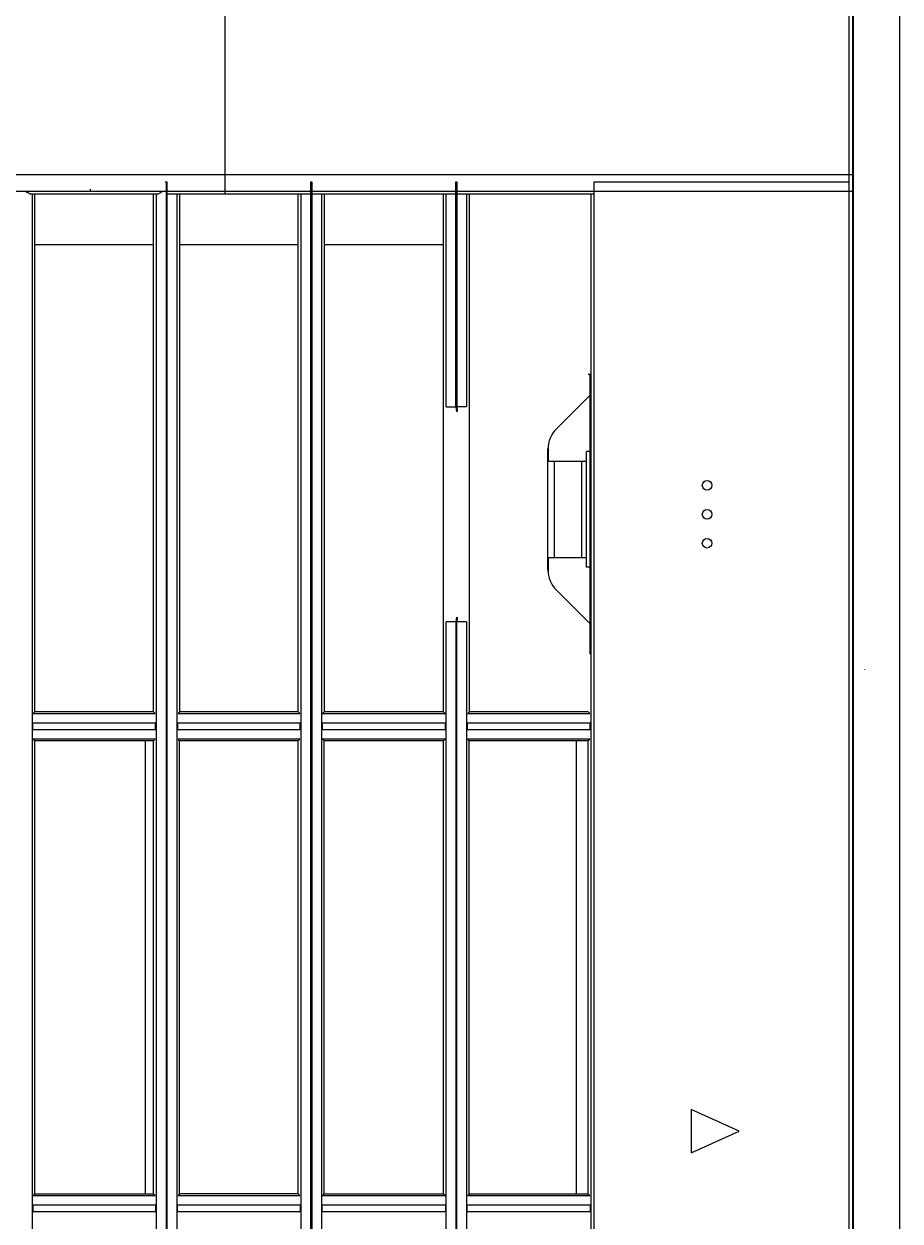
# Model space of a CAD drawing. Header units: centimetres. Extents: x 31 to 22766, y 238 to 3306.
# Drawn here: x 1698.43 to 1707.51, y 1603.71 to 1616.13 of the extents above; entities that cross this region are included whole.
import ezdxf
from ezdxf.xclip import XClip

# ---------------------------------------------------------------- set-up
doc = ezdxf.new("R2010")
doc.units = ezdxf.units.CM
doc.header["$XCLIPFRAME"] = 0
doc.layers.add('00_BORDA_DUVAR', color=8, linetype='Continuous', lineweight=40)

# ---------------------------------------------------------------- blocks, each defined once
blk = doc.blocks.new('DUVAR PLANI')
at = {"layer": '00_BORDA_DUVAR', "lineweight": 40}
blk.add_line((35985.638, 5902.619), (35985.638, 6272.619), dxfattribs=at)
blk = doc.blocks.new('fxaq 2.8 kw iç ünite')
at = {"color": 7, "linetype": 'Continuous', "true_color": 0xffffff}
for p, q in [((11534.17, 4110.661), (11465.73, 4110.661)), ((11473.577, 4110.294), (11473.579, 4110.294)), ((11466.67, 4110.176), (11543.17, 4110.176)), ((11543.17, 4110.133), (11466.67, 4110.133)), ((11468.445, 4091.157), (11468.445, 4110.176)), ((11468.52, 4107.49), (11468.52, 4110.133)), ((11468.62, 4110.176), (11468.62, 4091.261)), ((11478.37, 4108.995), (11478.145, 4108.495)), ((11478.595, 4108.495), (11478.37, 4108.995)), ((11478.145, 4108.495), (11478.595, 4108.495)), ((11531.12, 4107.49), (11468.52, 4107.49)), ((11468.645, 4106.066), (11468.645, 4107.49)), ((11530.995, 4107.46), (11468.645, 4107.46)), ((11470.52, 4107.449), (11470.52, 4107.428)), ((11473.42, 4107.449), (11470.52, 4107.449)), ((11470.758, 4107.423), (11471.082, 4107.099)), ((11471.32, 4107.449), (11471.32, 4107.411)), ((11472.52, 4107.411), (11471.32, 4107.411)), ((11471.42, 4107.014), (11471.42, 4107.411)), ((11472.42, 4107.361), (11471.42, 4107.361)), ((11472.42, 4107.411), (11472.42, 4107.014)), ((11472.52, 4107.449), (11472.52, 4107.411)), ((11472.758, 4107.099), (11473.082, 4107.423)), ((11474.036, 4107.444), (11474.02, 4107.428)), ((11474.02, 4107.428), (11474.02, 4106.195)), ((11474.036, 4106.179), (11474.036, 4107.444)), ((11474.136, 4107.449), (11474.136, 4106.174)), ((11474.204, 4107.449), (11474.136, 4107.449)), ((11474.204, 4106.174), (11474.204, 4107.449)), ((11474.304, 4107.444), (11474.32, 4107.428)), ((11474.304, 4107.444), (11474.304, 4106.179)), ((11479.02, 4107.428), (11474.32, 4107.428)), ((11474.32, 4107.428), (11474.32, 4106.195)), ((11479.036, 4107.444), (11479.02, 4107.428)), ((11479.02, 4106.195), (11479.02, 4107.428)), ((11479.02, 4107.428), (11479.02, 4107.428)), ((11479.036, 4106.179), (11479.036, 4107.444)), ((11479.136, 4107.449), (11479.204, 4107.449)), ((11479.136, 4107.449), (11479.136, 4106.174)), ((11479.204, 4106.174), (11479.204, 4107.449)), ((11474.32, 4107.302), (11479.02, 4107.302)), ((11471.256, 4107.014), (11471.42, 4107.014)), ((11472.546, 4107.011), (11471.295, 4107.011)), ((11471.42, 4107.074), (11472.42, 4107.074)), ((11472.42, 4107.014), (11472.585, 4107.014)), ((11468.645, 4106.195), (11474.02, 4106.195)), ((11468.645, 4106.166), (11470.853, 4106.166)), ((11470.853, 4106.066), (11470.853, 4106.166)), ((11473.087, 4106.166), (11501.753, 4106.166)), ((11473.087, 4106.166), (11473.087, 4106.066)), ((11474.02, 4106.195), (11474.036, 4106.179)), ((11474.136, 4106.174), (11474.204, 4106.174)), ((11474.32, 4106.195), (11474.304, 4106.179)), ((11479.02, 4106.195), (11474.32, 4106.195)), ((11479.02, 4106.195), (11479.036, 4106.179)), ((11479.02, 4106.195), (11479.02, 4106.195)), ((11479.204, 4106.174), (11479.136, 4106.174)), ((11468.52, 4106.066), (11470.853, 4106.066)), ((11468.52, 4106.056), (11468.52, 4106.066)), ((11470.854, 4106.056), (11468.52, 4106.056)), ((11468.645, 4104.561), (11468.645, 4106.056)), ((11470.853, 4106.066), (11470.902, 4106.071)), ((11470.854, 4106.056), (11470.853, 4106.066)), ((11470.854, 4106.056), (11470.903, 4106.061)), ((11470.854, 4105.956), (11470.854, 4106.056)), ((11470.902, 4106.071), (11470.903, 4106.061)), ((11473.038, 4106.061), (11473.039, 4106.071)), ((11473.038, 4106.061), (11473.086, 4106.056)), ((11473.039, 4106.071), (11473.087, 4106.066)), ((11473.087, 4106.066), (11473.086, 4106.056)), ((11473.086, 4106.056), (11501.754, 4106.056)), ((11473.086, 4106.056), (11473.086, 4105.956)), ((11501.753, 4106.066), (11473.087, 4106.066)), ((11470.854, 4105.956), (11468.645, 4105.956)), ((11474.02, 4105.928), (11468.645, 4105.928)), ((11469.17, 4104.69), (11469.17, 4105.928)), ((11501.754, 4105.956), (11473.086, 4105.956)), ((11474.036, 4105.944), (11474.02, 4105.928)), ((11474.02, 4105.928), (11474.02, 4104.69)), ((11474.036, 4104.674), (11474.036, 4105.944)), ((11474.136, 4105.949), (11474.136, 4104.669)), ((11474.204, 4105.949), (11474.136, 4105.949)), ((11474.204, 4104.669), (11474.204, 4105.949)), ((11474.304, 4105.944), (11474.32, 4105.928)), ((11474.304, 4105.944), (11474.304, 4104.674)), ((11479.02, 4105.928), (11474.32, 4105.928)), ((11474.32, 4105.928), (11474.32, 4104.69)), ((11479.036, 4105.944), (11479.02, 4105.928)), ((11479.02, 4104.69), (11479.02, 4105.928)), ((11479.02, 4105.928), (11479.02, 4105.928)), ((11479.036, 4104.674), (11479.036, 4105.944)), ((11479.136, 4105.949), (11479.136, 4104.669)), ((11479.136, 4105.949), (11479.204, 4105.949)), ((11479.204, 4104.669), (11479.204, 4105.949)), ((11468.645, 4104.69), (11474.02, 4104.69)), ((11468.645, 4104.661), (11530.995, 4104.661)), ((11474.02, 4104.69), (11474.036, 4104.674)), ((11474.136, 4104.669), (11474.204, 4104.669)), ((11474.32, 4104.69), (11474.304, 4104.674)), ((11479.02, 4104.69), (11474.32, 4104.69)), ((11479.02, 4104.69), (11479.02, 4104.69)), ((11479.02, 4104.69), (11479.036, 4104.674)), ((11479.204, 4104.669), (11479.136, 4104.669)), ((11468.52, 4104.551), (11468.52, 4104.561)), ((11468.52, 4104.561), (11531.12, 4104.561)), ((11531.12, 4104.551), (11468.52, 4104.551)), ((11468.645, 4103.061), (11468.645, 4104.551)), ((11530.995, 4104.451), (11468.645, 4104.451)), ((11474.02, 4104.422), (11468.645, 4104.422)), ((11469.17, 4103.191), (11469.17, 4104.422)), ((11474.036, 4104.438), (11474.02, 4104.422)), ((11474.02, 4104.422), (11474.02, 4103.191)), ((11474.036, 4103.175), (11474.036, 4104.438)), ((11474.136, 4104.443), (11474.136, 4103.17)), ((11474.204, 4104.443), (11474.136, 4104.443)), ((11474.204, 4103.17), (11474.204, 4104.443)), ((11474.304, 4104.438), (11474.32, 4104.422)), ((11474.304, 4104.438), (11474.304, 4103.175)), ((11479.02, 4104.422), (11474.32, 4104.422)), ((11474.32, 4104.422), (11474.32, 4103.191)), ((11479.036, 4104.438), (11479.02, 4104.422)), ((11479.02, 4104.422), (11479.02, 4104.422)), ((11479.02, 4104.422), (11479.02, 4103.191)), ((11479.036, 4103.175), (11479.036, 4104.438)), ((11479.136, 4104.443), (11479.136, 4103.17)), ((11479.136, 4104.443), (11479.204, 4104.443)), ((11479.204, 4103.17), (11479.204, 4104.443)), ((11466.232, 4103.661), (11468.645, 4103.661)), ((11468.645, 4103.191), (11474.02, 4103.191)), ((11468.645, 4103.161), (11530.995, 4103.161)), ((11474.02, 4103.191), (11474.036, 4103.175)), ((11474.136, 4103.17), (11474.204, 4103.17)), ((11474.32, 4103.191), (11474.304, 4103.175)), ((11479.02, 4103.191), (11474.32, 4103.191)), ((11479.02, 4103.191), (11479.036, 4103.175)), ((11479.02, 4103.191), (11479.02, 4103.191)), ((11479.204, 4103.17), (11479.136, 4103.17)), ((11531.12, 4103.061), (11468.52, 4103.061)), ((11468.52, 4103.043), (11468.52, 4103.061)), ((11468.645, 4103.061), (11468.52, 4103.061)), ((11468.52, 4103.051), (11531.12, 4103.051)), ((11468.625, 4103.004), (11468.62, 4103.013)), ((11468.63, 4102.996), (11468.625, 4103.004)), ((11468.635, 4102.989), (11468.63, 4102.996)), ((11468.639, 4102.982), (11468.635, 4102.989)), ((11468.642, 4102.975), (11468.639, 4102.982)), ((11468.644, 4102.969), (11468.642, 4102.975)), ((11468.645, 4102.964), (11468.644, 4102.969)), ((11468.645, 4101.646), (11468.645, 4102.964)), ((11530.995, 4102.951), (11468.645, 4102.951)), ((11474.02, 4102.922), (11468.645, 4102.922)), ((11469.17, 4101.689), (11469.17, 4102.922)), ((11474.036, 4102.938), (11474.02, 4102.922)), ((11474.02, 4102.922), (11474.02, 4101.689)), ((11474.036, 4101.673), (11474.036, 4102.938)), ((11474.204, 4102.943), (11474.136, 4102.943)), ((11474.136, 4102.943), (11474.136, 4101.668)), ((11474.204, 4101.668), (11474.204, 4102.943)), ((11474.304, 4102.938), (11474.32, 4102.922)), ((11474.304, 4102.938), (11474.304, 4101.673)), ((11479.02, 4102.922), (11474.32, 4102.922)), ((11474.32, 4102.922), (11474.32, 4101.689)), ((11479.036, 4102.938), (11479.02, 4102.922)), ((11479.02, 4101.689), (11479.02, 4102.922)), ((11479.02, 4102.922), (11479.02, 4102.922)), ((11479.036, 4101.673), (11479.036, 4102.938)), ((11479.136, 4102.943), (11479.136, 4101.668)), ((11479.136, 4102.943), (11479.204, 4102.943)), ((11479.204, 4101.668), (11479.204, 4102.943)), ((11474.32, 4102.835), (11479.02, 4102.835)), ((11468.597, 4102.264), (11468.62, 4102.264)), ((11474.02, 4101.689), (11468.645, 4101.689)), ((11468.645, 4101.661), (11530.995, 4101.661)), ((11468.645, 4101.641), (11468.645, 4101.646)), ((11474.036, 4101.673), (11474.02, 4101.689)), ((11474.204, 4101.668), (11474.136, 4101.668)), ((11474.304, 4101.673), (11474.32, 4101.689)), ((11479.02, 4101.689), (11474.32, 4101.689)), ((11479.02, 4101.689), (11479.02, 4101.689)), ((11479.036, 4101.673), (11479.02, 4101.689)), ((11479.136, 4101.668), (11479.204, 4101.668)), ((11468.621, 4101.593), (11468.624, 4101.6)), ((11468.624, 4101.6), (11468.627, 4101.607)), ((11468.627, 4101.607), (11468.63, 4101.613)), ((11468.63, 4101.613), (11468.633, 4101.618)), ((11468.633, 4101.618), (11468.636, 4101.623)), ((11468.636, 4101.623), (11468.639, 4101.628)), ((11468.639, 4101.628), (11468.641, 4101.633)), ((11468.641, 4101.633), (11468.643, 4101.637)), ((11468.643, 4101.637), (11468.645, 4101.641))]:
    blk.add_line(p, q, dxfattribs=at)
for centre in [(11471.67, 4108.661), (11471.97, 4108.661), (11472.27, 4108.661)]:
    blk.add_circle(centre, 0.05, dxfattribs=at)
for centre, start, end in [((11470.97, 4107.636), 218.3911, 225), ((11472.87, 4107.636), 315, 321.6089), ((11471.295, 4107.311), 225, 270), ((11472.546, 4107.311), 270, 315)]:
    blk.add_arc(centre, 0.3, start, end, dxfattribs=at)
blk = doc.blocks.new('G$CCD2FF134')
at = {"rotation": 270}
blk.add_blockref('fxaq 2.8 kw iç ünite', (-6110.176, 10810.987), dxfattribs=at)

msp = doc.modelspace()

# ---------------------------------------------------------------- block references
ref = msp.add_blockref('G$CCD2FF134', (3707.025, 2272.025))
XClip(ref).set_block_clipping_path([(-3470.0000000001, -1889.9999999982), (349.9999999999, 300.0000000019)])
msp.add_blockref('DUVAR PLANI', (-34278.613, -4520.594))

doc.saveas('drawing.dxf')
